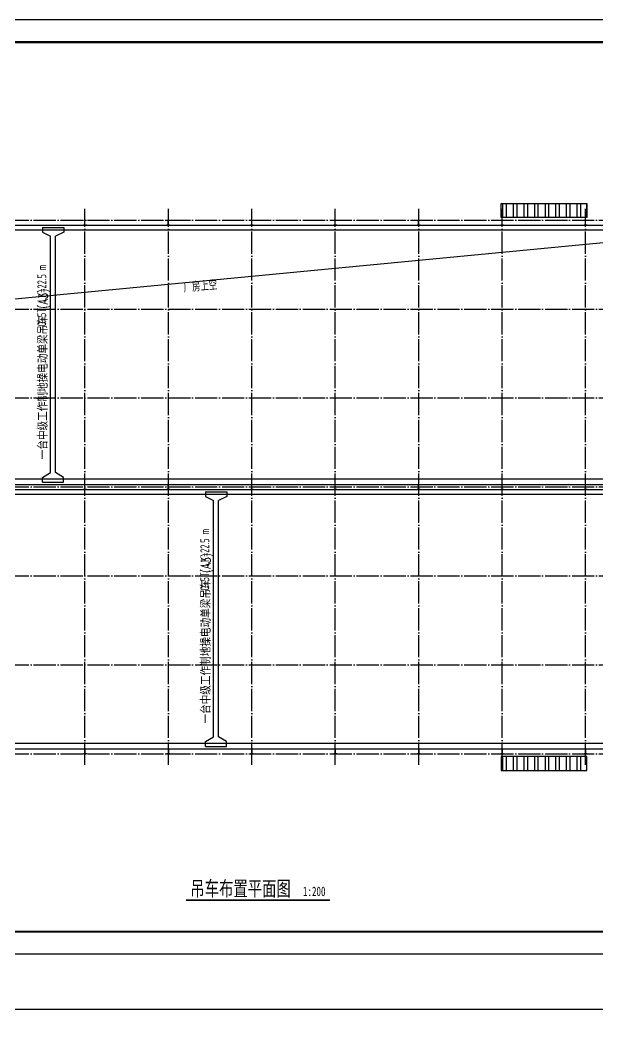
# Model space of a CAD drawing. Extents: x -266287 to 275962, y -324567 to 363765.
# Drawn here: x -169950 to -118001, y -68517 to 21433 of the extents above; entities that cross this region are included whole.
import ezdxf

# ---------------------------------------------------------------- set-up
doc = ezdxf.new("R2010")
doc.units = 0
doc.header["$LTSCALE"] = 1000
doc.linetypes.add('DOTE', pattern=[2.42, 2, -0.2, 0.02, -0.2])
doc.layers.get('0').update_dxf_attribs({"linetype": 'CONTINUOUS'})
for name, color, linetype in [('DIM_SYMB', 3, 'CONTINUOUS'), ('DOTE', 1, 'DOTE'), ('PUB_TEXT', 7, 'CONTINUOUS'), ('PUB_TITLE', 4, 'CONTINUOUS'), ('ROOF', 140, 'CONTINUOUS'), ('WINDOW', 4, 'CONTINUOUS')]:
    doc.layers.add(name, color=color, linetype=linetype)
doc.styles.add('-黑体', font='simhei.ttf', dxfattribs={"width": 0.8})
doc.styles.add('_HZTXT', font='txt.shx', dxfattribs={"width": 0.8, "bigfont": 'hztxt.shx'})
doc.styles.add('HZ', font='txt', dxfattribs={"bigfont": 'hztxt'})
doc.styles.add('TSSD_Rein', font='tssdeng.shx', dxfattribs={"width": 0.7})

msp = doc.modelspace()

# ---------------------------------------------------------------- hatches: boundary and pattern name
h = msp.add_hatch()
h.set_pattern_fill('ANSI32', color=256, scale=200, angle=45, style=0)
h.set_pattern_definition([(90, (42049.4, 0.0008), (-952.5, 6e-14), []), (90, (42366.9, 317.5), (-952.5, 6e-14), [])])
h.paths.add_polyline_path([(-126715.36163, 4933.30581), (-119015.58302, 4933.30581), (-119015.58302, 3673.30581), (-126715.36163, 3673.30581)])
h = msp.add_hatch(color=256)
h.paths.add_polyline_path([(-164115.20461, 3433.30504), (-164247.07261, 3433.30504), (-164247.07261, 3421.90024), (-164119.00621, 3421.90024), (-164119.00621, 2994.54984), (-164247.07261, 2994.54984), (-164247.07261, 2983.14504), (-164115.20461, 2983.14504)])
h.paths.add_polyline_path([(-163983.33661, 3433.30504), (-164115.20461, 3433.30504), (-164115.20461, 2983.14504), (-163983.33661, 2983.14504), (-163983.33661, 2994.54984), (-164111.40301, 2994.54984), (-164111.40301, 3421.90024), (-163983.33661, 3421.90024)])
h = msp.add_hatch(color=256)
h.paths.add_polyline_path([(-156615.20461, 3433.30504), (-156747.07261, 3433.30504), (-156747.07261, 3421.90024), (-156619.00621, 3421.90024), (-156619.00621, 2994.54984), (-156747.07261, 2994.54984), (-156747.07261, 2983.14504), (-156615.20461, 2983.14504)])
h.paths.add_polyline_path([(-156483.33661, 3433.30504), (-156615.20461, 3433.30504), (-156615.20461, 2983.14504), (-156483.33661, 2983.14504), (-156483.33661, 2994.54984), (-156611.40301, 2994.54984), (-156611.40301, 3421.90024), (-156483.33661, 3421.90024)])
h = msp.add_hatch(color=256)
h.paths.add_polyline_path([(-149115.20461, 3433.30504), (-149247.07261, 3433.30504), (-149247.07261, 3421.90024), (-149119.00621, 3421.90024), (-149119.00621, 2994.54984), (-149247.07261, 2994.54984), (-149247.07261, 2983.14504), (-149115.20461, 2983.14504)])
h.paths.add_polyline_path([(-148983.33661, 3433.30504), (-149115.20461, 3433.30504), (-149115.20461, 2983.14504), (-148983.33661, 2983.14504), (-148983.33661, 2994.54984), (-149111.40301, 2994.54984), (-149111.40301, 3421.90024), (-148983.33661, 3421.90024)])
h = msp.add_hatch(color=256)
h.paths.add_polyline_path([(-141615.20461, 3433.30504), (-141747.07261, 3433.30504), (-141747.07261, 3421.90024), (-141619.00621, 3421.90024), (-141619.00621, 2994.54984), (-141747.07261, 2994.54984), (-141747.07261, 2983.14504), (-141615.20461, 2983.14504)])
h.paths.add_polyline_path([(-141483.33661, 3433.30504), (-141615.20461, 3433.30504), (-141615.20461, 2983.14504), (-141483.33661, 2983.14504), (-141483.33661, 2994.54984), (-141611.40301, 2994.54984), (-141611.40301, 3421.90024), (-141483.33661, 3421.90024)])
h = msp.add_hatch(color=256)
h.paths.add_polyline_path([(-134115.20461, 3433.30504), (-134247.07261, 3433.30504), (-134247.07261, 3421.90024), (-134119.00621, 3421.90024), (-134119.00621, 2994.54984), (-134247.07261, 2994.54984), (-134247.07261, 2983.14504), (-134115.20461, 2983.14504)])
h.paths.add_polyline_path([(-133983.33661, 3433.30504), (-134115.20461, 3433.30504), (-134115.20461, 2983.14504), (-133983.33661, 2983.14504), (-133983.33661, 2994.54984), (-134111.40301, 2994.54984), (-134111.40301, 3421.90024), (-133983.33661, 3421.90024)])
h = msp.add_hatch(color=256)
h.paths.add_polyline_path([(-126615.20461, 3433.30504), (-126747.07261, 3433.30504), (-126747.07261, 3421.90024), (-126619.00621, 3421.90024), (-126619.00621, 2994.54984), (-126747.07261, 2994.54984), (-126747.07261, 2983.14504), (-126615.20461, 2983.14504)])
h.paths.add_polyline_path([(-126483.33661, 3433.30504), (-126615.20461, 3433.30504), (-126615.20461, 2983.14504), (-126483.33661, 2983.14504), (-126483.33661, 2994.54984), (-126611.40301, 2994.54984), (-126611.40301, 3421.90024), (-126483.33661, 3421.90024)])
h = msp.add_hatch(color=256)
h.paths.add_polyline_path([(-119115.20461, 3433.30504), (-119247.07261, 3433.30504), (-119247.07261, 3421.90024), (-119119.00621, 3421.90024), (-119119.00621, 2994.54984), (-119247.07261, 2994.54984), (-119247.07261, 2983.14504), (-119115.20461, 2983.14504)])
h.paths.add_polyline_path([(-118983.33661, 3433.30504), (-119115.20461, 3433.30504), (-119115.20461, 2983.14504), (-118983.33661, 2983.14504), (-118983.33661, 2994.54984), (-119111.40301, 2994.54984), (-119111.40301, 3421.90024), (-118983.33661, 3421.90024)])
h = msp.add_hatch(color=256)
h.paths.add_polyline_path([(-164115.20461, -20341.61496), (-164247.07261, -20341.61496), (-164247.07261, -20353.01976), (-164119.00621, -20353.01976), (-164119.00621, -20780.37016), (-164247.07261, -20780.37016), (-164247.07261, -20791.77496), (-164115.20461, -20791.77496)])
h.paths.add_polyline_path([(-163983.33661, -20341.61496), (-164115.20461, -20341.61496), (-164115.20461, -20791.77496), (-163983.33661, -20791.77496), (-163983.33661, -20780.37016), (-164111.40301, -20780.37016), (-164111.40301, -20353.01976), (-163983.33661, -20353.01976)])
h = msp.add_hatch(color=256)
h.paths.add_polyline_path([(-156615.20461, -20341.61496), (-156747.07261, -20341.61496), (-156747.07261, -20353.01976), (-156619.00621, -20353.01976), (-156619.00621, -20780.37016), (-156747.07261, -20780.37016), (-156747.07261, -20791.77496), (-156615.20461, -20791.77496)])
h.paths.add_polyline_path([(-156483.33661, -20341.61496), (-156615.20461, -20341.61496), (-156615.20461, -20791.77496), (-156483.33661, -20791.77496), (-156483.33661, -20780.37016), (-156611.40301, -20780.37016), (-156611.40301, -20353.01976), (-156483.33661, -20353.01976)])
h = msp.add_hatch(color=256)
h.paths.add_polyline_path([(-149115.20461, -20341.61496), (-149247.07261, -20341.61496), (-149247.07261, -20353.01976), (-149119.00621, -20353.01976), (-149119.00621, -20780.37016), (-149247.07261, -20780.37016), (-149247.07261, -20791.77496), (-149115.20461, -20791.77496)])
h.paths.add_polyline_path([(-148983.33661, -20341.61496), (-149115.20461, -20341.61496), (-149115.20461, -20791.77496), (-148983.33661, -20791.77496), (-148983.33661, -20780.37016), (-149111.40301, -20780.37016), (-149111.40301, -20353.01976), (-148983.33661, -20353.01976)])
h = msp.add_hatch(color=256)
h.paths.add_polyline_path([(-141615.20461, -20341.61496), (-141747.07261, -20341.61496), (-141747.07261, -20353.01976), (-141619.00621, -20353.01976), (-141619.00621, -20780.37016), (-141747.07261, -20780.37016), (-141747.07261, -20791.77496), (-141615.20461, -20791.77496)])
h.paths.add_polyline_path([(-141483.33661, -20341.61496), (-141615.20461, -20341.61496), (-141615.20461, -20791.77496), (-141483.33661, -20791.77496), (-141483.33661, -20780.37016), (-141611.40301, -20780.37016), (-141611.40301, -20353.01976), (-141483.33661, -20353.01976)])
h = msp.add_hatch(color=256)
h.paths.add_polyline_path([(-134115.20461, -20341.61496), (-134247.07261, -20341.61496), (-134247.07261, -20353.01976), (-134119.00621, -20353.01976), (-134119.00621, -20780.37016), (-134247.07261, -20780.37016), (-134247.07261, -20791.77496), (-134115.20461, -20791.77496)])
h.paths.add_polyline_path([(-133983.33661, -20341.61496), (-134115.20461, -20341.61496), (-134115.20461, -20791.77496), (-133983.33661, -20791.77496), (-133983.33661, -20780.37016), (-134111.40301, -20780.37016), (-134111.40301, -20353.01976), (-133983.33661, -20353.01976)])
h = msp.add_hatch(color=256)
h.paths.add_polyline_path([(-126615.20461, -20341.61496), (-126747.07261, -20341.61496), (-126747.07261, -20353.01976), (-126619.00621, -20353.01976), (-126619.00621, -20780.37016), (-126747.07261, -20780.37016), (-126747.07261, -20791.77496), (-126615.20461, -20791.77496)])
h.paths.add_polyline_path([(-126483.33661, -20341.61496), (-126615.20461, -20341.61496), (-126615.20461, -20791.77496), (-126483.33661, -20791.77496), (-126483.33661, -20780.37016), (-126611.40301, -20780.37016), (-126611.40301, -20353.01976), (-126483.33661, -20353.01976)])
h = msp.add_hatch(color=256)
h.paths.add_polyline_path([(-119115.20461, -20341.61496), (-119247.07261, -20341.61496), (-119247.07261, -20353.01976), (-119119.00621, -20353.01976), (-119119.00621, -20780.37016), (-119247.07261, -20780.37016), (-119247.07261, -20791.77496), (-119115.20461, -20791.77496)])
h.paths.add_polyline_path([(-118983.33661, -20341.61496), (-119115.20461, -20341.61496), (-119115.20461, -20791.77496), (-118983.33661, -20791.77496), (-118983.33661, -20780.37016), (-119111.40301, -20780.37016), (-119111.40301, -20353.01976), (-118983.33661, -20353.01976)])
h = msp.add_hatch(color=256)
h.paths.add_polyline_path([(-164115.20461, -44566.69496), (-164247.07261, -44566.69496), (-164247.07261, -44555.29016), (-164119.00621, -44555.29016), (-164119.00621, -44127.93976), (-164247.07261, -44127.93976), (-164247.07261, -44116.53496), (-164115.20461, -44116.53496)])
h.paths.add_polyline_path([(-163983.33661, -44566.69496), (-164115.20461, -44566.69496), (-164115.20461, -44116.53496), (-163983.33661, -44116.53496), (-163983.33661, -44127.93976), (-164111.40301, -44127.93976), (-164111.40301, -44555.29016), (-163983.33661, -44555.29016)])
h = msp.add_hatch(color=256)
h.paths.add_polyline_path([(-156615.20461, -44566.69496), (-156747.07261, -44566.69496), (-156747.07261, -44555.29016), (-156619.00621, -44555.29016), (-156619.00621, -44127.93976), (-156747.07261, -44127.93976), (-156747.07261, -44116.53496), (-156615.20461, -44116.53496)])
h.paths.add_polyline_path([(-156483.33661, -44566.69496), (-156615.20461, -44566.69496), (-156615.20461, -44116.53496), (-156483.33661, -44116.53496), (-156483.33661, -44127.93976), (-156611.40301, -44127.93976), (-156611.40301, -44555.29016), (-156483.33661, -44555.29016)])
h = msp.add_hatch(color=256)
h.paths.add_polyline_path([(-149115.20461, -44566.69496), (-149247.07261, -44566.69496), (-149247.07261, -44555.29016), (-149119.00621, -44555.29016), (-149119.00621, -44127.93976), (-149247.07261, -44127.93976), (-149247.07261, -44116.53496), (-149115.20461, -44116.53496)])
h.paths.add_polyline_path([(-148983.33661, -44566.69496), (-149115.20461, -44566.69496), (-149115.20461, -44116.53496), (-148983.33661, -44116.53496), (-148983.33661, -44127.93976), (-149111.40301, -44127.93976), (-149111.40301, -44555.29016), (-148983.33661, -44555.29016)])
h = msp.add_hatch(color=256)
h.paths.add_polyline_path([(-141615.20461, -44566.69496), (-141747.07261, -44566.69496), (-141747.07261, -44555.29016), (-141619.00621, -44555.29016), (-141619.00621, -44127.93976), (-141747.07261, -44127.93976), (-141747.07261, -44116.53496), (-141615.20461, -44116.53496)])
h.paths.add_polyline_path([(-141483.33661, -44566.69496), (-141615.20461, -44566.69496), (-141615.20461, -44116.53496), (-141483.33661, -44116.53496), (-141483.33661, -44127.93976), (-141611.40301, -44127.93976), (-141611.40301, -44555.29016), (-141483.33661, -44555.29016)])
h = msp.add_hatch(color=256)
h.paths.add_polyline_path([(-134115.20461, -44566.69496), (-134247.07261, -44566.69496), (-134247.07261, -44555.29016), (-134119.00621, -44555.29016), (-134119.00621, -44127.93976), (-134247.07261, -44127.93976), (-134247.07261, -44116.53496), (-134115.20461, -44116.53496)])
h.paths.add_polyline_path([(-133983.33661, -44566.69496), (-134115.20461, -44566.69496), (-134115.20461, -44116.53496), (-133983.33661, -44116.53496), (-133983.33661, -44127.93976), (-134111.40301, -44127.93976), (-134111.40301, -44555.29016), (-133983.33661, -44555.29016)])
h = msp.add_hatch(color=256)
h.paths.add_polyline_path([(-126615.20461, -44566.69496), (-126747.07261, -44566.69496), (-126747.07261, -44555.29016), (-126619.00621, -44555.29016), (-126619.00621, -44127.93976), (-126747.07261, -44127.93976), (-126747.07261, -44116.53496), (-126615.20461, -44116.53496)])
h.paths.add_polyline_path([(-126483.33661, -44566.69496), (-126615.20461, -44566.69496), (-126615.20461, -44116.53496), (-126483.33661, -44116.53496), (-126483.33661, -44127.93976), (-126611.40301, -44127.93976), (-126611.40301, -44555.29016), (-126483.33661, -44555.29016)])
h = msp.add_hatch()
h.set_pattern_fill('ANSI32', color=256, scale=200, angle=45, style=0)
h.set_pattern_definition([(270, (42049.4, -41133.4), (-952.5, -6e-14), []), (270, (42366.9, -41450.9), (-952.5, -6e-14), [])])
h.paths.add_polyline_path([(-126715.36163, -46066.69419), (-119015.58302, -46066.69419), (-119015.58302, -44806.69419), (-126715.36163, -44806.69419)])
h = msp.add_hatch(color=256)
h.paths.add_polyline_path([(-119115.20461, -44566.69496), (-119247.07261, -44566.69496), (-119247.07261, -44555.29016), (-119119.00621, -44555.29016), (-119119.00621, -44127.93976), (-119247.07261, -44127.93976), (-119247.07261, -44116.53496), (-119115.20461, -44116.53496)])
h.paths.add_polyline_path([(-118983.33661, -44566.69496), (-119115.20461, -44566.69496), (-119115.20461, -44116.53496), (-118983.33661, -44116.53496), (-118983.33661, -44127.93976), (-119111.40301, -44127.93976), (-119111.40301, -44555.29016), (-118983.33661, -44555.29016)])

# ---------------------------------------------------------------- linework, layer by layer
msp.add_line((-191524.48142, -5669.60197), (-96615.20461, 3433.30504))
at = {"color": 7}
for p, q in [((-167939.79116, 2771.107), (-167939.79116, 2341.69041)), ((-167939.79116, 2771.107), (-166019.00393, 2771.107)), ((-166019.00393, 2771.107), (-166019.00393, 2341.69041)), ((-167939.79116, 2341.69041), (-167212.15598, 1979.40791)), ((-167212.15598, -19281.48872), (-167212.15598, 1979.40791)), ((-166019.00393, 2341.69041), (-166773.90366, 1986.08894)), ((-166773.90366, -19282.39875), (-166773.90366, 1986.08894)), ((-167936.91324, -19710.23985), (-167212.15598, -19281.48872)), ((-167936.91324, -20139.65644), (-167936.91324, -19710.23985)), ((-166046.11701, -19710.23985), (-166773.90366, -19282.39875)), ((-166046.11701, -20139.65644), (-166046.11701, -19710.23985)), ((-167936.91324, -20139.65644), (-166046.11701, -20139.65644)), ((-153290.37988, -20996.93597), (-153290.37988, -21426.35256)), ((-153290.37988, -20996.93597), (-151369.59265, -20996.93597)), ((-153290.37988, -21426.35256), (-152562.7447, -21788.63505)), ((-151369.59265, -21426.35256), (-152124.49237, -21781.95403)), ((-151369.59265, -20996.93597), (-151369.59265, -21426.35256)), ((-152562.7447, -43049.53168), (-152562.7447, -21788.63505)), ((-152124.49237, -43050.44171), (-152124.49237, -21781.95403)), ((-153287.50195, -43478.28282), (-152562.7447, -43049.53168)), ((-151396.70572, -43478.28282), (-152124.49237, -43050.44171)), ((-153287.50195, -43907.69941), (-153287.50195, -43478.28282)), ((-153287.50195, -43907.69941), (-151396.70572, -43907.69941)), ((-151396.70572, -43907.69941), (-151396.70572, -43478.28282))]:
    msp.add_line(p, q, dxfattribs=at)
for points in [[(-126715.36163, 4933.30581), (-119015.58302, 4933.30581), (-119015.58302, 3673.30581), (-126715.36163, 3673.30581)], [(-126715.36163, -46066.69419), (-119015.58302, -46066.69419), (-119015.58302, -44806.69419), (-126715.36163, -44806.69419)]]:
    msp.add_lwpolyline(points, close=True)
for points in [[(-201551.17141, 2514.13506), (-201615.20461, 2514.13506), (-201615.20461, 2983.14504), (-96615.20461, 2983.14504)], [(-96811.12094, 2514.13506), (-201419.28827, 2514.13506)], [(-201551.17141, -19872.60498), (-201615.20461, -19872.60498), (-201615.20461, -20341.61496), (-96615.20461, -20341.61496)], [(-96811.12094, -19872.60498), (-201419.28827, -19872.60498)], [(-201551.17141, -21260.78494), (-201615.20461, -21260.78494), (-201615.20461, -20791.77496), (-96615.20461, -20791.77496)], [(-96811.12094, -21260.78494), (-201419.28827, -21260.78494)], [(-201551.17141, -43647.52498), (-201615.20461, -43647.52498), (-201615.20461, -44116.53496), (-96615.20461, -44116.53496)], [(-96811.12094, -43647.52498), (-201419.28827, -43647.52498)]]:
    msp.add_lwpolyline(points)
at = {"layer": 'DIM_SYMB', "const_width": 140}
msp.add_lwpolyline([(-155035.0094, -57737.05021), (-142075.23091, -57737.05021)], dxfattribs=at)
at = {"layer": 'DOTE'}
for p, q in [((-164115.20461, -45566.69496), (-164115.20461, 4433.30504)), ((-156615.20461, -45566.69496), (-156615.20461, 4433.30504)), ((-149115.20461, -45566.69496), (-149115.20461, 4433.30504)), ((-141615.20461, -45566.69496), (-141615.20461, 4433.30504)), ((-134115.20461, -45566.69496), (-134115.20461, 4433.30504)), ((-126615.20461, -45566.69496), (-126615.20461, 4433.30504)), ((-119115.20461, -45566.69496), (-119115.20461, 4433.30504)), ((-202615.20461, 3433.30504), (-95615.20461, 3433.30504)), ((-202615.20461, -4566.69496), (-95615.20461, -4566.69496)), ((-202615.20461, -12566.69496), (-95615.20461, -12566.69496)), ((-202615.20461, -20566.69496), (-95615.20461, -20566.69496)), ((-202615.20461, -28566.69496), (-95615.20461, -28566.69496)), ((-202615.20461, -36566.69496), (-95615.20461, -36566.69496)), ((-202615.20461, -44566.69496), (-95615.20461, -44566.69496)), ((-202615.20461, -44566.69496), (-95615.20461, -44566.69496))]:
    msp.add_line(p, q, dxfattribs=at)
at = {"layer": 'PUB_TITLE'}
for points in [[(-220364.58828, -62566.69496), (-71764.58828, -62566.69496), (-71764.58828, 21433.30504), (-220364.58828, 21433.30504)], [(-220364.58828, -151566.69496), (-71764.58828, -151566.69496), (-71764.58828, -67566.69496), (-220364.58828, -67566.69496)]]:
    msp.add_lwpolyline(points, close=True, dxfattribs=at)
at = {"layer": 'PUB_TITLE', "const_width": 200}
msp.add_lwpolyline([(-215364.58828, -60566.69496), (-73764.58828, -60566.69496), (-73764.58828, 19433.30504), (-215364.58828, 19433.30504)], close=True, dxfattribs=at)
at = {"layer": 'ROOF'}
for p, q in [((-126715.36163, 3673.30581), (-126715.36163, 4933.30581)), ((-126715.36163, 4933.30581), (-119015.58302, 4933.30581)), ((-119015.58302, 3673.30581), (-119015.58302, 4933.30581)), ((-126715.36163, -46066.69419), (-119015.58302, -46066.69419)), ((-126663.36163, -46066.69419), (-119071.58302, -46066.69419))]:
    msp.add_line(p, q, dxfattribs=at)
at = {"layer": 'WINDOW', "color": 2}
for p, q in [((-164247.07261, 3433.30504), (-163983.33661, 3433.30504)), ((-164247.07261, 3433.30504), (-164247.07261, 3421.90024)), ((-164247.07261, 3433.30504), (-164247.07261, 3421.90024)), ((-164247.07261, 3433.30504), (-163983.33661, 3433.30504)), ((-164247.07261, 3433.30504), (-163983.33661, 3433.30504)), ((-164247.07261, 3421.90024), (-164247.07261, 3433.30504)), ((-164247.07261, 3421.90024), (-164119.00621, 3421.90024)), ((-164247.07261, 3421.90024), (-164119.00621, 3421.90024)), ((-164247.07261, 3421.90024), (-164119.00621, 3421.90024)), ((-164247.07261, 2994.54984), (-164247.07261, 2983.14504)), ((-164247.07261, 2994.54984), (-164119.00621, 2994.54984)), ((-164247.07261, 2983.14504), (-163983.33661, 2983.14504)), ((-164119.00621, 2994.54984), (-164119.00621, 3421.90024)), ((-164111.40301, 3421.90024), (-163983.33661, 3421.90024)), ((-164111.40301, 2994.54984), (-164111.40301, 3421.90024)), ((-164111.40301, 3421.90024), (-163983.33661, 3421.90024)), ((-164111.40301, 3421.90024), (-163983.33661, 3421.90024)), ((-164111.40301, 2994.54984), (-163983.33661, 2994.54984)), ((-163983.33661, 3421.90024), (-163983.33661, 3433.30504)), ((-163983.33661, 3421.90024), (-163983.33661, 3433.30504)), ((-163983.33661, 3433.30504), (-163983.33661, 3421.90024)), ((-163983.33661, 2983.14504), (-163983.33661, 2994.54984)), ((-156747.07261, 3433.30504), (-156483.33661, 3433.30504)), ((-156747.07261, 3433.30504), (-156747.07261, 3421.90024)), ((-156747.07261, 3433.30504), (-156747.07261, 3421.90024)), ((-156747.07261, 3433.30504), (-156483.33661, 3433.30504)), ((-156747.07261, 3433.30504), (-156483.33661, 3433.30504)), ((-156747.07261, 3421.90024), (-156747.07261, 3433.30504)), ((-156747.07261, 3421.90024), (-156619.00621, 3421.90024)), ((-156747.07261, 3421.90024), (-156619.00621, 3421.90024)), ((-156747.07261, 3421.90024), (-156619.00621, 3421.90024)), ((-156747.07261, 2994.54984), (-156747.07261, 2983.14504)), ((-156747.07261, 2994.54984), (-156619.00621, 2994.54984)), ((-156747.07261, 2983.14504), (-156483.33661, 2983.14504)), ((-156619.00621, 2994.54984), (-156619.00621, 3421.90024)), ((-156611.40301, 3421.90024), (-156483.33661, 3421.90024)), ((-156611.40301, 2994.54984), (-156611.40301, 3421.90024)), ((-156611.40301, 3421.90024), (-156483.33661, 3421.90024)), ((-156611.40301, 3421.90024), (-156483.33661, 3421.90024)), ((-156611.40301, 2994.54984), (-156483.33661, 2994.54984)), ((-156483.33661, 3421.90024), (-156483.33661, 3433.30504)), ((-156483.33661, 3421.90024), (-156483.33661, 3433.30504)), ((-156483.33661, 3433.30504), (-156483.33661, 3421.90024)), ((-156483.33661, 2983.14504), (-156483.33661, 2994.54984)), ((-149247.07261, 3433.30504), (-148983.33661, 3433.30504)), ((-149247.07261, 3433.30504), (-149247.07261, 3421.90024)), ((-149247.07261, 3433.30504), (-149247.07261, 3421.90024)), ((-149247.07261, 3433.30504), (-148983.33661, 3433.30504)), ((-149247.07261, 3433.30504), (-148983.33661, 3433.30504)), ((-149247.07261, 3421.90024), (-149247.07261, 3433.30504)), ((-149247.07261, 3421.90024), (-149119.00621, 3421.90024)), ((-149247.07261, 3421.90024), (-149119.00621, 3421.90024)), ((-149247.07261, 3421.90024), (-149119.00621, 3421.90024)), ((-149247.07261, 2994.54984), (-149247.07261, 2983.14504)), ((-149247.07261, 2994.54984), (-149119.00621, 2994.54984)), ((-149247.07261, 2983.14504), (-148983.33661, 2983.14504)), ((-149119.00621, 2994.54984), (-149119.00621, 3421.90024)), ((-149111.40301, 3421.90024), (-148983.33661, 3421.90024)), ((-149111.40301, 2994.54984), (-149111.40301, 3421.90024)), ((-149111.40301, 3421.90024), (-148983.33661, 3421.90024)), ((-149111.40301, 3421.90024), (-148983.33661, 3421.90024)), ((-149111.40301, 2994.54984), (-148983.33661, 2994.54984)), ((-148983.33661, 3421.90024), (-148983.33661, 3433.30504)), ((-148983.33661, 3421.90024), (-148983.33661, 3433.30504)), ((-148983.33661, 3433.30504), (-148983.33661, 3421.90024)), ((-148983.33661, 2983.14504), (-148983.33661, 2994.54984)), ((-141747.07261, 3433.30504), (-141483.33661, 3433.30504)), ((-141747.07261, 3433.30504), (-141747.07261, 3421.90024)), ((-141747.07261, 3433.30504), (-141747.07261, 3421.90024)), ((-141747.07261, 3433.30504), (-141483.33661, 3433.30504)), ((-141747.07261, 3433.30504), (-141483.33661, 3433.30504)), ((-141747.07261, 3421.90024), (-141747.07261, 3433.30504)), ((-141747.07261, 3421.90024), (-141619.00621, 3421.90024)), ((-141747.07261, 3421.90024), (-141619.00621, 3421.90024)), ((-141747.07261, 3421.90024), (-141619.00621, 3421.90024)), ((-141747.07261, 2994.54984), (-141747.07261, 2983.14504)), ((-141747.07261, 2994.54984), (-141619.00621, 2994.54984)), ((-141747.07261, 2983.14504), (-141483.33661, 2983.14504)), ((-141619.00621, 2994.54984), (-141619.00621, 3421.90024)), ((-141611.40301, 3421.90024), (-141483.33661, 3421.90024)), ((-141611.40301, 2994.54984), (-141611.40301, 3421.90024)), ((-141611.40301, 3421.90024), (-141483.33661, 3421.90024)), ((-141611.40301, 3421.90024), (-141483.33661, 3421.90024)), ((-141611.40301, 2994.54984), (-141483.33661, 2994.54984)), ((-141483.33661, 3421.90024), (-141483.33661, 3433.30504)), ((-141483.33661, 3421.90024), (-141483.33661, 3433.30504)), ((-141483.33661, 3433.30504), (-141483.33661, 3421.90024)), ((-141483.33661, 2983.14504), (-141483.33661, 2994.54984)), ((-134247.07261, 3433.30504), (-133983.33661, 3433.30504)), ((-134247.07261, 3433.30504), (-134247.07261, 3421.90024)), ((-134247.07261, 3433.30504), (-134247.07261, 3421.90024)), ((-134247.07261, 3433.30504), (-133983.33661, 3433.30504)), ((-134247.07261, 3433.30504), (-133983.33661, 3433.30504)), ((-134247.07261, 3421.90024), (-134247.07261, 3433.30504)), ((-134247.07261, 3421.90024), (-134119.00621, 3421.90024)), ((-134247.07261, 3421.90024), (-134119.00621, 3421.90024)), ((-134247.07261, 3421.90024), (-134119.00621, 3421.90024)), ((-134247.07261, 2994.54984), (-134247.07261, 2983.14504)), ((-134247.07261, 2994.54984), (-134119.00621, 2994.54984)), ((-134247.07261, 2983.14504), (-133983.33661, 2983.14504)), ((-134119.00621, 2994.54984), (-134119.00621, 3421.90024)), ((-134111.40301, 3421.90024), (-133983.33661, 3421.90024)), ((-134111.40301, 2994.54984), (-134111.40301, 3421.90024)), ((-134111.40301, 3421.90024), (-133983.33661, 3421.90024)), ((-134111.40301, 3421.90024), (-133983.33661, 3421.90024)), ((-134111.40301, 2994.54984), (-133983.33661, 2994.54984)), ((-133983.33661, 3421.90024), (-133983.33661, 3433.30504)), ((-133983.33661, 3421.90024), (-133983.33661, 3433.30504)), ((-133983.33661, 3433.30504), (-133983.33661, 3421.90024)), ((-133983.33661, 2983.14504), (-133983.33661, 2994.54984)), ((-126747.07261, 3433.30504), (-126483.33661, 3433.30504)), ((-126747.07261, 3433.30504), (-126747.07261, 3421.90024)), ((-126747.07261, 3433.30504), (-126747.07261, 3421.90024)), ((-126747.07261, 3433.30504), (-126483.33661, 3433.30504)), ((-126747.07261, 3433.30504), (-126483.33661, 3433.30504)), ((-126747.07261, 3421.90024), (-126747.07261, 3433.30504)), ((-126747.07261, 3421.90024), (-126619.00621, 3421.90024)), ((-126747.07261, 3421.90024), (-126619.00621, 3421.90024)), ((-126747.07261, 3421.90024), (-126619.00621, 3421.90024)), ((-126747.07261, 2994.54984), (-126747.07261, 2983.14504)), ((-126747.07261, 2994.54984), (-126619.00621, 2994.54984)), ((-126747.07261, 2983.14504), (-126483.33661, 2983.14504)), ((-126619.00621, 2994.54984), (-126619.00621, 3421.90024)), ((-126611.40301, 3421.90024), (-126483.33661, 3421.90024)), ((-126611.40301, 2994.54984), (-126611.40301, 3421.90024)), ((-126611.40301, 3421.90024), (-126483.33661, 3421.90024)), ((-126611.40301, 3421.90024), (-126483.33661, 3421.90024)), ((-126611.40301, 2994.54984), (-126483.33661, 2994.54984)), ((-126483.33661, 3421.90024), (-126483.33661, 3433.30504)), ((-126483.33661, 3421.90024), (-126483.33661, 3433.30504)), ((-126483.33661, 3433.30504), (-126483.33661, 3421.90024)), ((-126483.33661, 2983.14504), (-126483.33661, 2994.54984)), ((-119247.07261, 3433.30504), (-118983.33661, 3433.30504)), ((-119247.07261, 3433.30504), (-119247.07261, 3421.90024)), ((-119247.07261, 3433.30504), (-119247.07261, 3421.90024)), ((-119247.07261, 3433.30504), (-118983.33661, 3433.30504)), ((-119247.07261, 3433.30504), (-118983.33661, 3433.30504)), ((-119247.07261, 3421.90024), (-119247.07261, 3433.30504)), ((-119247.07261, 3421.90024), (-119119.00621, 3421.90024)), ((-119247.07261, 3421.90024), (-119119.00621, 3421.90024)), ((-119247.07261, 3421.90024), (-119119.00621, 3421.90024)), ((-119247.07261, 2994.54984), (-119247.07261, 2983.14504)), ((-119247.07261, 2994.54984), (-119119.00621, 2994.54984)), ((-119247.07261, 2983.14504), (-118983.33661, 2983.14504)), ((-119119.00621, 2994.54984), (-119119.00621, 3421.90024)), ((-119111.40301, 3421.90024), (-118983.33661, 3421.90024)), ((-119111.40301, 2994.54984), (-119111.40301, 3421.90024)), ((-119111.40301, 3421.90024), (-118983.33661, 3421.90024)), ((-119111.40301, 3421.90024), (-118983.33661, 3421.90024)), ((-119111.40301, 2994.54984), (-118983.33661, 2994.54984)), ((-118983.33661, 3421.90024), (-118983.33661, 3433.30504)), ((-118983.33661, 3421.90024), (-118983.33661, 3433.30504)), ((-118983.33661, 3433.30504), (-118983.33661, 3421.90024)), ((-118983.33661, 2983.14504), (-118983.33661, 2994.54984)), ((-164247.07261, -20341.61496), (-163983.33661, -20341.61496)), ((-164247.07261, -20341.61496), (-164247.07261, -20353.01976)), ((-164247.07261, -20341.61496), (-164247.07261, -20353.01976)), ((-164247.07261, -20341.61496), (-163983.33661, -20341.61496)), ((-164247.07261, -20341.61496), (-163983.33661, -20341.61496)), ((-164247.07261, -20353.01976), (-164247.07261, -20341.61496)), ((-164247.07261, -20353.01976), (-164119.00621, -20353.01976)), ((-164247.07261, -20353.01976), (-164119.00621, -20353.01976)), ((-164247.07261, -20353.01976), (-164119.00621, -20353.01976)), ((-164119.00621, -20780.37016), (-164119.00621, -20353.01976)), ((-164111.40301, -20353.01976), (-163983.33661, -20353.01976)), ((-164111.40301, -20780.37016), (-164111.40301, -20353.01976)), ((-164111.40301, -20353.01976), (-163983.33661, -20353.01976)), ((-164111.40301, -20353.01976), (-163983.33661, -20353.01976)), ((-163983.33661, -20353.01976), (-163983.33661, -20341.61496)), ((-163983.33661, -20353.01976), (-163983.33661, -20341.61496)), ((-163983.33661, -20341.61496), (-163983.33661, -20353.01976)), ((-156747.07261, -20341.61496), (-156483.33661, -20341.61496)), ((-156747.07261, -20341.61496), (-156747.07261, -20353.01976)), ((-156747.07261, -20341.61496), (-156747.07261, -20353.01976)), ((-156747.07261, -20341.61496), (-156483.33661, -20341.61496)), ((-156747.07261, -20341.61496), (-156483.33661, -20341.61496)), ((-156747.07261, -20353.01976), (-156747.07261, -20341.61496)), ((-156747.07261, -20353.01976), (-156619.00621, -20353.01976)), ((-156747.07261, -20353.01976), (-156619.00621, -20353.01976)), ((-156747.07261, -20353.01976), (-156619.00621, -20353.01976)), ((-156619.00621, -20780.37016), (-156619.00621, -20353.01976)), ((-156611.40301, -20353.01976), (-156483.33661, -20353.01976)), ((-156611.40301, -20780.37016), (-156611.40301, -20353.01976)), ((-156611.40301, -20353.01976), (-156483.33661, -20353.01976)), ((-156611.40301, -20353.01976), (-156483.33661, -20353.01976)), ((-156483.33661, -20353.01976), (-156483.33661, -20341.61496)), ((-156483.33661, -20353.01976), (-156483.33661, -20341.61496)), ((-156483.33661, -20341.61496), (-156483.33661, -20353.01976)), ((-149247.07261, -20341.61496), (-148983.33661, -20341.61496)), ((-149247.07261, -20341.61496), (-149247.07261, -20353.01976)), ((-149247.07261, -20341.61496), (-149247.07261, -20353.01976)), ((-149247.07261, -20341.61496), (-148983.33661, -20341.61496)), ((-149247.07261, -20341.61496), (-148983.33661, -20341.61496)), ((-149247.07261, -20353.01976), (-149247.07261, -20341.61496)), ((-149247.07261, -20353.01976), (-149119.00621, -20353.01976)), ((-149247.07261, -20353.01976), (-149119.00621, -20353.01976)), ((-149247.07261, -20353.01976), (-149119.00621, -20353.01976)), ((-149119.00621, -20780.37016), (-149119.00621, -20353.01976)), ((-149111.40301, -20353.01976), (-148983.33661, -20353.01976)), ((-149111.40301, -20780.37016), (-149111.40301, -20353.01976)), ((-149111.40301, -20353.01976), (-148983.33661, -20353.01976)), ((-149111.40301, -20353.01976), (-148983.33661, -20353.01976)), ((-148983.33661, -20353.01976), (-148983.33661, -20341.61496)), ((-148983.33661, -20353.01976), (-148983.33661, -20341.61496)), ((-148983.33661, -20341.61496), (-148983.33661, -20353.01976)), ((-141747.07261, -20341.61496), (-141483.33661, -20341.61496)), ((-141747.07261, -20341.61496), (-141747.07261, -20353.01976)), ((-141747.07261, -20341.61496), (-141747.07261, -20353.01976)), ((-141747.07261, -20341.61496), (-141483.33661, -20341.61496)), ((-141747.07261, -20341.61496), (-141483.33661, -20341.61496)), ((-141747.07261, -20353.01976), (-141747.07261, -20341.61496)), ((-141747.07261, -20353.01976), (-141619.00621, -20353.01976)), ((-141747.07261, -20353.01976), (-141619.00621, -20353.01976)), ((-141747.07261, -20353.01976), (-141619.00621, -20353.01976)), ((-141619.00621, -20780.37016), (-141619.00621, -20353.01976)), ((-141611.40301, -20353.01976), (-141483.33661, -20353.01976)), ((-141611.40301, -20780.37016), (-141611.40301, -20353.01976)), ((-141611.40301, -20353.01976), (-141483.33661, -20353.01976)), ((-141611.40301, -20353.01976), (-141483.33661, -20353.01976)), ((-141483.33661, -20353.01976), (-141483.33661, -20341.61496)), ((-141483.33661, -20353.01976), (-141483.33661, -20341.61496)), ((-141483.33661, -20341.61496), (-141483.33661, -20353.01976)), ((-134247.07261, -20341.61496), (-133983.33661, -20341.61496)), ((-134247.07261, -20341.61496), (-134247.07261, -20353.01976)), ((-134247.07261, -20341.61496), (-134247.07261, -20353.01976)), ((-134247.07261, -20341.61496), (-133983.33661, -20341.61496)), ((-134247.07261, -20341.61496), (-133983.33661, -20341.61496)), ((-134247.07261, -20353.01976), (-134247.07261, -20341.61496)), ((-134247.07261, -20353.01976), (-134119.00621, -20353.01976)), ((-134247.07261, -20353.01976), (-134119.00621, -20353.01976)), ((-134247.07261, -20353.01976), (-134119.00621, -20353.01976)), ((-134119.00621, -20780.37016), (-134119.00621, -20353.01976)), ((-134111.40301, -20353.01976), (-133983.33661, -20353.01976)), ((-134111.40301, -20780.37016), (-134111.40301, -20353.01976)), ((-134111.40301, -20353.01976), (-133983.33661, -20353.01976)), ((-134111.40301, -20353.01976), (-133983.33661, -20353.01976)), ((-133983.33661, -20353.01976), (-133983.33661, -20341.61496)), ((-133983.33661, -20353.01976), (-133983.33661, -20341.61496)), ((-133983.33661, -20341.61496), (-133983.33661, -20353.01976)), ((-126747.07261, -20341.61496), (-126483.33661, -20341.61496)), ((-126747.07261, -20341.61496), (-126747.07261, -20353.01976)), ((-126747.07261, -20341.61496), (-126747.07261, -20353.01976)), ((-126747.07261, -20341.61496), (-126483.33661, -20341.61496)), ((-126747.07261, -20341.61496), (-126483.33661, -20341.61496)), ((-126747.07261, -20353.01976), (-126747.07261, -20341.61496)), ((-126747.07261, -20353.01976), (-126619.00621, -20353.01976)), ((-126747.07261, -20353.01976), (-126619.00621, -20353.01976)), ((-126747.07261, -20353.01976), (-126619.00621, -20353.01976)), ((-126619.00621, -20780.37016), (-126619.00621, -20353.01976)), ((-126611.40301, -20353.01976), (-126483.33661, -20353.01976)), ((-126611.40301, -20780.37016), (-126611.40301, -20353.01976)), ((-126611.40301, -20353.01976), (-126483.33661, -20353.01976)), ((-126611.40301, -20353.01976), (-126483.33661, -20353.01976)), ((-126483.33661, -20353.01976), (-126483.33661, -20341.61496)), ((-126483.33661, -20353.01976), (-126483.33661, -20341.61496)), ((-126483.33661, -20341.61496), (-126483.33661, -20353.01976)), ((-119247.07261, -20341.61496), (-118983.33661, -20341.61496)), ((-119247.07261, -20341.61496), (-119247.07261, -20353.01976)), ((-119247.07261, -20341.61496), (-119247.07261, -20353.01976)), ((-119247.07261, -20341.61496), (-118983.33661, -20341.61496)), ((-119247.07261, -20341.61496), (-118983.33661, -20341.61496)), ((-119247.07261, -20353.01976), (-119247.07261, -20341.61496)), ((-119247.07261, -20353.01976), (-119119.00621, -20353.01976)), ((-119247.07261, -20353.01976), (-119119.00621, -20353.01976)), ((-119247.07261, -20353.01976), (-119119.00621, -20353.01976)), ((-119119.00621, -20780.37016), (-119119.00621, -20353.01976)), ((-119111.40301, -20353.01976), (-118983.33661, -20353.01976)), ((-119111.40301, -20780.37016), (-119111.40301, -20353.01976)), ((-119111.40301, -20353.01976), (-118983.33661, -20353.01976)), ((-119111.40301, -20353.01976), (-118983.33661, -20353.01976)), ((-118983.33661, -20353.01976), (-118983.33661, -20341.61496)), ((-118983.33661, -20353.01976), (-118983.33661, -20341.61496)), ((-118983.33661, -20341.61496), (-118983.33661, -20353.01976)), ((-164247.07261, -20780.37016), (-164247.07261, -20791.77496)), ((-164247.07261, -20780.37016), (-164119.00621, -20780.37016)), ((-164247.07261, -20791.77496), (-163983.33661, -20791.77496)), ((-164111.40301, -20780.37016), (-163983.33661, -20780.37016)), ((-163983.33661, -20791.77496), (-163983.33661, -20780.37016)), ((-156747.07261, -20780.37016), (-156747.07261, -20791.77496)), ((-156747.07261, -20780.37016), (-156619.00621, -20780.37016)), ((-156747.07261, -20791.77496), (-156483.33661, -20791.77496)), ((-156611.40301, -20780.37016), (-156483.33661, -20780.37016)), ((-156483.33661, -20791.77496), (-156483.33661, -20780.37016)), ((-149247.07261, -20780.37016), (-149247.07261, -20791.77496)), ((-149247.07261, -20780.37016), (-149119.00621, -20780.37016)), ((-149247.07261, -20791.77496), (-148983.33661, -20791.77496)), ((-149111.40301, -20780.37016), (-148983.33661, -20780.37016)), ((-148983.33661, -20791.77496), (-148983.33661, -20780.37016)), ((-141747.07261, -20780.37016), (-141747.07261, -20791.77496)), ((-141747.07261, -20780.37016), (-141619.00621, -20780.37016)), ((-141747.07261, -20791.77496), (-141483.33661, -20791.77496)), ((-141611.40301, -20780.37016), (-141483.33661, -20780.37016)), ((-141483.33661, -20791.77496), (-141483.33661, -20780.37016)), ((-134247.07261, -20780.37016), (-134247.07261, -20791.77496)), ((-134247.07261, -20780.37016), (-134119.00621, -20780.37016)), ((-134247.07261, -20791.77496), (-133983.33661, -20791.77496)), ((-134111.40301, -20780.37016), (-133983.33661, -20780.37016)), ((-133983.33661, -20791.77496), (-133983.33661, -20780.37016)), ((-126747.07261, -20780.37016), (-126747.07261, -20791.77496)), ((-126747.07261, -20780.37016), (-126619.00621, -20780.37016)), ((-126747.07261, -20791.77496), (-126483.33661, -20791.77496)), ((-126611.40301, -20780.37016), (-126483.33661, -20780.37016)), ((-126483.33661, -20791.77496), (-126483.33661, -20780.37016)), ((-119247.07261, -20780.37016), (-119247.07261, -20791.77496)), ((-119247.07261, -20780.37016), (-119119.00621, -20780.37016)), ((-119247.07261, -20791.77496), (-118983.33661, -20791.77496)), ((-119111.40301, -20780.37016), (-118983.33661, -20780.37016)), ((-118983.33661, -20791.77496), (-118983.33661, -20780.37016)), ((-164247.07261, -44116.53496), (-163983.33661, -44116.53496)), ((-164247.07261, -44127.93976), (-164247.07261, -44116.53496)), ((-164247.07261, -44127.93976), (-164119.00621, -44127.93976)), ((-164247.07261, -44566.69496), (-164247.07261, -44555.29016)), ((-164247.07261, -44555.29016), (-164119.00621, -44555.29016)), ((-164247.07261, -44566.69496), (-164247.07261, -44555.29016)), ((-164247.07261, -44555.29016), (-164119.00621, -44555.29016)), ((-164247.07261, -44555.29016), (-164247.07261, -44566.69496)), ((-164247.07261, -44555.29016), (-164119.00621, -44555.29016)), ((-164247.07261, -44566.69496), (-163983.33661, -44566.69496)), ((-164247.07261, -44566.69496), (-163983.33661, -44566.69496)), ((-164247.07261, -44566.69496), (-163983.33661, -44566.69496)), ((-164119.00621, -44127.93976), (-164119.00621, -44555.29016)), ((-164111.40301, -44127.93976), (-164111.40301, -44555.29016)), ((-164111.40301, -44127.93976), (-163983.33661, -44127.93976)), ((-164111.40301, -44555.29016), (-163983.33661, -44555.29016)), ((-164111.40301, -44555.29016), (-163983.33661, -44555.29016)), ((-164111.40301, -44555.29016), (-163983.33661, -44555.29016)), ((-163983.33661, -44116.53496), (-163983.33661, -44127.93976)), ((-163983.33661, -44555.29016), (-163983.33661, -44566.69496)), ((-163983.33661, -44555.29016), (-163983.33661, -44566.69496)), ((-163983.33661, -44566.69496), (-163983.33661, -44555.29016)), ((-156747.07261, -44116.53496), (-156483.33661, -44116.53496)), ((-156747.07261, -44127.93976), (-156747.07261, -44116.53496)), ((-156747.07261, -44127.93976), (-156619.00621, -44127.93976)), ((-156747.07261, -44566.69496), (-156747.07261, -44555.29016)), ((-156747.07261, -44555.29016), (-156619.00621, -44555.29016)), ((-156747.07261, -44566.69496), (-156747.07261, -44555.29016)), ((-156747.07261, -44555.29016), (-156619.00621, -44555.29016)), ((-156747.07261, -44555.29016), (-156747.07261, -44566.69496)), ((-156747.07261, -44555.29016), (-156619.00621, -44555.29016)), ((-156747.07261, -44566.69496), (-156483.33661, -44566.69496)), ((-156747.07261, -44566.69496), (-156483.33661, -44566.69496)), ((-156747.07261, -44566.69496), (-156483.33661, -44566.69496)), ((-156619.00621, -44127.93976), (-156619.00621, -44555.29016)), ((-156611.40301, -44127.93976), (-156611.40301, -44555.29016)), ((-156611.40301, -44127.93976), (-156483.33661, -44127.93976)), ((-156611.40301, -44555.29016), (-156483.33661, -44555.29016)), ((-156611.40301, -44555.29016), (-156483.33661, -44555.29016)), ((-156611.40301, -44555.29016), (-156483.33661, -44555.29016)), ((-156483.33661, -44116.53496), (-156483.33661, -44127.93976)), ((-156483.33661, -44555.29016), (-156483.33661, -44566.69496)), ((-156483.33661, -44555.29016), (-156483.33661, -44566.69496)), ((-156483.33661, -44566.69496), (-156483.33661, -44555.29016)), ((-149247.07261, -44116.53496), (-148983.33661, -44116.53496)), ((-149247.07261, -44127.93976), (-149247.07261, -44116.53496)), ((-149247.07261, -44127.93976), (-149119.00621, -44127.93976)), ((-149247.07261, -44566.69496), (-149247.07261, -44555.29016)), ((-149247.07261, -44555.29016), (-149119.00621, -44555.29016)), ((-149247.07261, -44566.69496), (-149247.07261, -44555.29016)), ((-149247.07261, -44555.29016), (-149119.00621, -44555.29016)), ((-149247.07261, -44555.29016), (-149247.07261, -44566.69496)), ((-149247.07261, -44555.29016), (-149119.00621, -44555.29016)), ((-149247.07261, -44566.69496), (-148983.33661, -44566.69496)), ((-149247.07261, -44566.69496), (-148983.33661, -44566.69496)), ((-149247.07261, -44566.69496), (-148983.33661, -44566.69496)), ((-149119.00621, -44127.93976), (-149119.00621, -44555.29016)), ((-149111.40301, -44127.93976), (-149111.40301, -44555.29016)), ((-149111.40301, -44127.93976), (-148983.33661, -44127.93976)), ((-149111.40301, -44555.29016), (-148983.33661, -44555.29016)), ((-149111.40301, -44555.29016), (-148983.33661, -44555.29016)), ((-149111.40301, -44555.29016), (-148983.33661, -44555.29016)), ((-148983.33661, -44116.53496), (-148983.33661, -44127.93976)), ((-148983.33661, -44555.29016), (-148983.33661, -44566.69496)), ((-148983.33661, -44555.29016), (-148983.33661, -44566.69496)), ((-148983.33661, -44566.69496), (-148983.33661, -44555.29016)), ((-141747.07261, -44116.53496), (-141483.33661, -44116.53496)), ((-141747.07261, -44127.93976), (-141747.07261, -44116.53496)), ((-141747.07261, -44127.93976), (-141619.00621, -44127.93976)), ((-141747.07261, -44566.69496), (-141747.07261, -44555.29016)), ((-141747.07261, -44555.29016), (-141619.00621, -44555.29016)), ((-141747.07261, -44566.69496), (-141747.07261, -44555.29016)), ((-141747.07261, -44555.29016), (-141619.00621, -44555.29016)), ((-141747.07261, -44555.29016), (-141747.07261, -44566.69496)), ((-141747.07261, -44555.29016), (-141619.00621, -44555.29016)), ((-141747.07261, -44566.69496), (-141483.33661, -44566.69496)), ((-141747.07261, -44566.69496), (-141483.33661, -44566.69496)), ((-141747.07261, -44566.69496), (-141483.33661, -44566.69496)), ((-141619.00621, -44127.93976), (-141619.00621, -44555.29016)), ((-141611.40301, -44127.93976), (-141611.40301, -44555.29016)), ((-141611.40301, -44127.93976), (-141483.33661, -44127.93976)), ((-141611.40301, -44555.29016), (-141483.33661, -44555.29016)), ((-141611.40301, -44555.29016), (-141483.33661, -44555.29016)), ((-141611.40301, -44555.29016), (-141483.33661, -44555.29016)), ((-141483.33661, -44116.53496), (-141483.33661, -44127.93976)), ((-141483.33661, -44555.29016), (-141483.33661, -44566.69496)), ((-141483.33661, -44555.29016), (-141483.33661, -44566.69496)), ((-141483.33661, -44566.69496), (-141483.33661, -44555.29016)), ((-134247.07261, -44116.53496), (-133983.33661, -44116.53496)), ((-134247.07261, -44127.93976), (-134247.07261, -44116.53496)), ((-134247.07261, -44127.93976), (-134119.00621, -44127.93976)), ((-134247.07261, -44566.69496), (-134247.07261, -44555.29016)), ((-134247.07261, -44555.29016), (-134119.00621, -44555.29016)), ((-134247.07261, -44566.69496), (-134247.07261, -44555.29016)), ((-134247.07261, -44555.29016), (-134119.00621, -44555.29016)), ((-134247.07261, -44555.29016), (-134247.07261, -44566.69496)), ((-134247.07261, -44555.29016), (-134119.00621, -44555.29016)), ((-134247.07261, -44566.69496), (-133983.33661, -44566.69496)), ((-134247.07261, -44566.69496), (-133983.33661, -44566.69496)), ((-134247.07261, -44566.69496), (-133983.33661, -44566.69496)), ((-134119.00621, -44127.93976), (-134119.00621, -44555.29016)), ((-134111.40301, -44127.93976), (-134111.40301, -44555.29016)), ((-134111.40301, -44127.93976), (-133983.33661, -44127.93976)), ((-134111.40301, -44555.29016), (-133983.33661, -44555.29016)), ((-134111.40301, -44555.29016), (-133983.33661, -44555.29016)), ((-134111.40301, -44555.29016), (-133983.33661, -44555.29016)), ((-133983.33661, -44116.53496), (-133983.33661, -44127.93976)), ((-133983.33661, -44555.29016), (-133983.33661, -44566.69496)), ((-133983.33661, -44555.29016), (-133983.33661, -44566.69496)), ((-133983.33661, -44566.69496), (-133983.33661, -44555.29016)), ((-126747.07261, -44116.53496), (-126483.33661, -44116.53496)), ((-126747.07261, -44127.93976), (-126747.07261, -44116.53496)), ((-126747.07261, -44127.93976), (-126619.00621, -44127.93976)), ((-126747.07261, -44566.69496), (-126747.07261, -44555.29016)), ((-126747.07261, -44555.29016), (-126619.00621, -44555.29016)), ((-126747.07261, -44566.69496), (-126747.07261, -44555.29016)), ((-126747.07261, -44555.29016), (-126619.00621, -44555.29016)), ((-126747.07261, -44555.29016), (-126747.07261, -44566.69496)), ((-126747.07261, -44555.29016), (-126619.00621, -44555.29016)), ((-126747.07261, -44566.69496), (-126483.33661, -44566.69496)), ((-126747.07261, -44566.69496), (-126483.33661, -44566.69496)), ((-126747.07261, -44566.69496), (-126483.33661, -44566.69496)), ((-126619.00621, -44127.93976), (-126619.00621, -44555.29016)), ((-126611.40301, -44127.93976), (-126611.40301, -44555.29016)), ((-126611.40301, -44127.93976), (-126483.33661, -44127.93976)), ((-126611.40301, -44555.29016), (-126483.33661, -44555.29016)), ((-126611.40301, -44555.29016), (-126483.33661, -44555.29016)), ((-126611.40301, -44555.29016), (-126483.33661, -44555.29016)), ((-126483.33661, -44116.53496), (-126483.33661, -44127.93976)), ((-126483.33661, -44555.29016), (-126483.33661, -44566.69496)), ((-126483.33661, -44555.29016), (-126483.33661, -44566.69496)), ((-126483.33661, -44566.69496), (-126483.33661, -44555.29016)), ((-119247.07261, -44116.53496), (-118983.33661, -44116.53496)), ((-119247.07261, -44127.93976), (-119247.07261, -44116.53496)), ((-119247.07261, -44127.93976), (-119119.00621, -44127.93976)), ((-119247.07261, -44566.69496), (-119247.07261, -44555.29016)), ((-119247.07261, -44555.29016), (-119119.00621, -44555.29016)), ((-119247.07261, -44566.69496), (-119247.07261, -44555.29016)), ((-119247.07261, -44555.29016), (-119119.00621, -44555.29016)), ((-119247.07261, -44555.29016), (-119247.07261, -44566.69496)), ((-119247.07261, -44555.29016), (-119119.00621, -44555.29016)), ((-119247.07261, -44566.69496), (-118983.33661, -44566.69496)), ((-119247.07261, -44566.69496), (-118983.33661, -44566.69496)), ((-119247.07261, -44566.69496), (-118983.33661, -44566.69496)), ((-119119.00621, -44127.93976), (-119119.00621, -44555.29016)), ((-119111.40301, -44127.93976), (-119111.40301, -44555.29016)), ((-119111.40301, -44127.93976), (-118983.33661, -44127.93976)), ((-119111.40301, -44555.29016), (-118983.33661, -44555.29016)), ((-119111.40301, -44555.29016), (-118983.33661, -44555.29016)), ((-119111.40301, -44555.29016), (-118983.33661, -44555.29016)), ((-118983.33661, -44116.53496), (-118983.33661, -44127.93976)), ((-118983.33661, -44555.29016), (-118983.33661, -44566.69496)), ((-118983.33661, -44555.29016), (-118983.33661, -44566.69496)), ((-118983.33661, -44566.69496), (-118983.33661, -44555.29016))]:
    msp.add_line(p, q, dxfattribs=at)

# ---------------------------------------------------------------- texts
at = {"color": 7}
for s, style, width, p in [('Q=5T, LK=22.5 m', 'TSSD_Rein', 0.7, (-167592.74645, -6139.11277)), ('一台中级工作制地操电动单梁吊车 (A3)', 'HZ', 0.8, (-167464.17599, -18079.31364)), ('Q=5T, LK=22.5 m', 'TSSD_Rein', 0.7, (-152943.33517, -29907.15573)), ('一台中级工作制地操电动单梁吊车 (A3)', 'HZ', 0.8, (-152814.7647, -41847.3566))]:
    msp.add_text(s, height=800, rotation=90, dxfattribs=dict(at, style=style, width=width)).set_placement(p)
at = {"layer": 'PUB_TEXT', "style": '_HZTXT', "width": 0.7}
msp.add_text('厂房上空', height=800, rotation=5.187828353, dxfattribs=at).set_placement((-155210.33887, -3079.59351, 0))
at = {"layer": 'PUB_TEXT', "style": '-黑体', "width": 0.7}
for s, height, p in [('吊车布置平面图', 1350.35461, (-154641.47863, -57367.68851)), ('1:200', 850, (-144519.17624, -57367.68851))]:
    msp.add_text(s, height=height, dxfattribs=at).set_placement(p)

doc.saveas('drawing.dxf')
